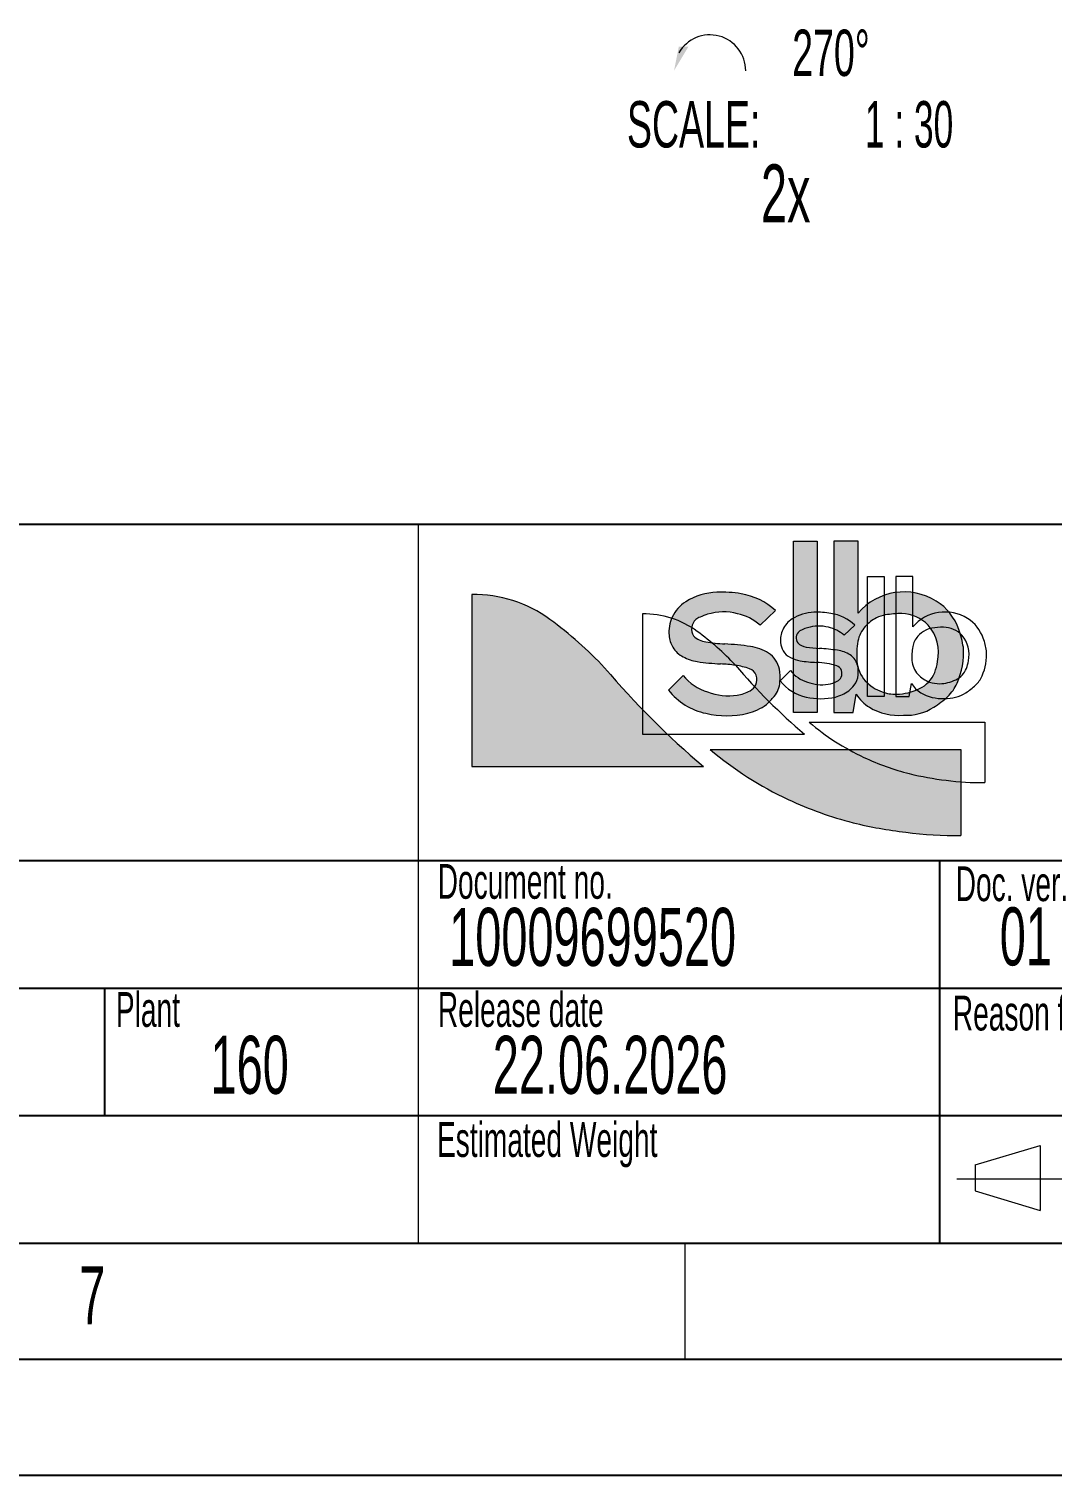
# Paper-space layout 'Sheet3' of a CAD drawing. Header units: millimetres. Extents: x 0 to 420, y 0 to 300.
# Drawn here: x 336.7 to 380.9, y 0 to 62.4 of the extents above; entities that cross this region are included whole.
import ezdxf
from ezdxf.enums import TextEntityAlignment as Align

# ---------------------------------------------------------------- set-up
doc = ezdxf.new("R2010")
doc.units = ezdxf.units.MM
doc.layers.add('1ST_ANGLE', color=7, linetype='Continuous')
doc.layers.add('BORDER', color=7, linetype='Continuous')
doc.layers.add('HIDDEN', color=7, linetype='Continuous', plot=False)
doc.layers.add('HIDDEN_DETAIL', color=7, linetype='Continuous', plot=False)
doc.styles.add('SLDTEXTSTYLE0', font='TXT', dxfattribs={"width": 0.605})
doc.styles.add('SLDTEXTSTYLE2', font='TXT', dxfattribs={"width": 0.57})

# ---------------------------------------------------------------- blocks, each defined once
blk = doc.blocks.new('SW_NOTE_0_51')
at = {"color": 0, "linetype": 'Continuous', "lineweight": 0, "insert": (0, 3.867203219315885), "char_height": 3, "attachment_point": 1, "style": 'SLDTEXTSTYLE0'}
blk.add_mtext('Document no.', dxfattribs=at)
blk = doc.blocks.new('SW_NOTE_0_52')
at = {"color": 0, "linetype": 'Continuous', "lineweight": 0, "insert": (0, 3.867203219315885), "char_height": 3, "attachment_point": 1, "style": 'SLDTEXTSTYLE0'}
blk.add_mtext('Doc. ver.', dxfattribs=at)
blk = doc.blocks.new('SW_NOTE_0_53')
at = {"color": 0, "linetype": 'Continuous', "lineweight": 0, "insert": (0, 3.867203219315885), "char_height": 3, "attachment_point": 1, "style": 'SLDTEXTSTYLE0'}
blk.add_mtext('Reason for issue', dxfattribs=at)
blk = doc.blocks.new('SW_NOTE_0_56')
at = {"color": 0, "linetype": 'Continuous', "lineweight": 0, "insert": (0, 3.867203219315885), "char_height": 3, "attachment_point": 1, "style": 'SLDTEXTSTYLE0'}
blk.add_mtext('Plant', dxfattribs=at)
blk = doc.blocks.new('SW_NOTE_0_57')
at = {"color": 0, "linetype": 'Continuous', "lineweight": 0, "insert": (0, 3.867203219315885), "char_height": 3, "attachment_point": 1, "style": 'SLDTEXTSTYLE0'}
blk.add_mtext('Estimated Weight', dxfattribs=at)
blk = doc.blocks.new('SW_NOTE_0_60')
at = {"color": 0, "linetype": 'Continuous', "lineweight": 0, "insert": (0, 3.867203219315885), "char_height": 3, "attachment_point": 1, "style": 'SLDTEXTSTYLE0'}
blk.add_mtext('Release date', dxfattribs=at)
blk = doc.blocks.new('Block3')
at = {"linetype": 'Continuous'}
blk.add_hatch(color=182, dxfattribs=at).paths.add_polyline_path([(445.1657645287956, 238.8167877039867), (447.2074162423425, 238.8167877039867), (447.2074162423425, 253.6019358273643), (445.1657645287956, 253.6019358273643)], flags=0)
h = blk.add_hatch(color=182, dxfattribs=at)
edge = h.paths.add_edge_path(flags=0)
edge.add_arc((454.7128636717994, 243.9965743520274), 5.227273584209347, 58.01089399958681, 139.6383755213244, ccw=False)
edge.add_arc((455.0230550658435, 244.4931944414193), 4.641739457000195, 18.792718228384615, 58.01089399958619, ccw=False)
edge.add_arc((453.1274944373821, 243.5439950485553), 6.748174745095844, 7.672553724041222, 21.238331574411006, ccw=False)
edge.add_arc((453.539044434127, 243.9453687627665), 6.296062186235452, -24.402547678770873, 4.551135540738528, ccw=False)
edge.add_arc((455.8820032635099, 242.8461517010115), 3.708422116042959, 314.4038713115278, 336.1078909031915, ccw=False)
edge.add_arc((450.8433589069748, 248.9196871811136), 11.59134659359367, 303.64214309932, 311.18930936526016, ccw=False)
edge.add_arc((454.8751307987652, 243.0578577566604), 4.47900095269395, 267.0218230695033, 302.24729345749716, ccw=False)
edge.add_arc((454.2894430588207, 243.6982033978878), 5.125466080599462, 239.77030267141112, 273.9489491215218, ccw=False)
edge.add_arc((453.5545315951534, 242.2452804659853), 3.501446836074568, 211.6162724936101, 238.1905998564331, ccw=False)
edge.add_line((450.5727762097274, 240.4097247552156), (450.3035474123366, 238.8167877039867))
edge.add_line((450.3035474123366, 238.8167877039867), (448.6433031617601, 238.8167877039867))
edge.add_line((448.6433031617601, 238.8167877039867), (448.6433031617601, 253.6019358273643))
edge.add_line((448.6433031617601, 253.6019358273643), (450.7298263415387, 253.6019358273643))
edge.add_line((450.7298263415387, 253.6019358273643), (450.7298263415387, 247.3818073942156))
edge = h.paths.add_edge_path(flags=0)
edge.add_arc((453.4315284919234, 244.4248281699734), 2.765721342267225, 138.7981013864251, 168.821103387412)
edge.add_arc((457.2629156915521, 243.7876451210355), 6.648988824329781, 169.8354812608971, 184.5632408926944)
edge.add_arc((453.4549982100645, 243.4546419474555), 2.82679710133947, 183.9755988357257, 222.1270029972247)
edge.add_arc((453.9556906866481, 243.9074811277093), 3.501894338247078, 222.1270029972233, 250.8240505056227)
edge.add_arc((454.0202349118582, 244.1168416058627), 3.720847353005345, 250.9442478359612, 270.2819574876322)
edge.add_arc((453.9105900668333, 245.3044517655121), 4.9100799835291, 271.4932818760516, 295.6658826660078)
edge.add_arc((454.8773889513712, 243.2925270717392), 2.677919358359705, 295.66588266601, 337.4853397874631)
edge.add_arc((450.8016002895129, 244.4540644186905), 6.905077526292691, 341.5354113482329, 349.652008040191)
edge.add_arc((453.9947076785694, 243.9699883986721), 3.67824233501591, 348.1352051427971, 400.4258508379151)
edge.add_arc((454.4542834457746, 244.098975059118), 3.250896430947341, 43.94995445905325, 89.05957276633465)
edge.add_arc((454.3878668943943, 240.0528923726695), 7.297524195379891, 89.0595727663358, 100.2970364313413)
edge.add_arc((453.5815276405017, 244.4294612103091), 2.847330302537252, 100.0749804652568, 116.1351378542159)
edge.add_arc((453.8717669321507, 243.929626308071), 3.42414658988014, 116.8110331394511, 137.415915447898)
h = blk.add_hatch(color=182, dxfattribs=at)
edge = h.paths.add_edge_path(flags=0)
edge.add_arc((487.3019194714503, 292.6781861510541), 76.91117174043566, 220.5578415080118, 229.5364955474084, ccw=False)
edge.add_arc((405.5248102687739, 221.0309299151794), 31.8301279465637, 42.82877615647676, 54.18576327895369)
edge.add_arc((417.5654145547388, 237.8839230862384), 11.11848427626488, 53.68210514192747, 90.78786846453552)
edge.add_line((417.4125302210676, 249.0013561974411), (417.4125302210676, 234.1626678006407))
edge.add_line((417.4125302210676, 234.1626678006407), (437.3893714432318, 234.1626678006407))
h = blk.add_hatch(color=182, dxfattribs=at)
edge = h.paths.add_edge_path(flags=0)
edge.add_arc((438.9267675500934, 238.9039947727837), 10.3014497698434, 80.42596419707377, 92.0950290770627)
edge.add_arc((438.7488823278936, 243.7667099844662), 5.435481995370785, 92.09502907706221, 121.9460221459755)
edge.add_arc((437.5044618211238, 245.762380243651), 3.083614188485452, 121.9460221459755, 155.5167718523465)
edge.add_arc((437.5731074881314, 245.7311208751684), 3.159042138986903, 155.5167718523463, 184.7516142614847)
edge.add_arc((436.8088306125064, 245.6675926825031), 2.392129514316783, 184.7516142614845, 210.7377289886316)
edge.add_arc((436.5754658527181, 245.5288229013592), 2.12062230765407, 210.7377289886308, 243.8434910966493)
edge.add_arc((437.5663225973024, 247.2502340114344), 4.10461987026036, 242.0209133597868, 260.033887216455)
edge.add_arc((440.0414915358939, 265.5263350536696), 22.54497154458755, 261.8770925397264, 267.0063839676636)
edge.add_arc((437.9450348349395, 226.3705712710952), 16.66691665284015, 82.39362272663698, 86.83897391973721, ccw=False)
edge.add_arc((439.2475072185767, 236.4333943491112), 6.520362964511088, 71.02023521644361, 82.03359829510367, ccw=False)
edge.add_arc((441.0148398512006, 241.6690340931306), 0.995070233035464, 21.253831238437726, 69.20270642187211, ccw=False)
edge.add_arc((440.8651108619236, 241.6509182022313), 1.141794682358366, -22.925161939910993, 19.377092871085722, ccw=False)
edge.add_arc((440.7947189133776, 241.8061328982897), 1.272343680276647, 299.68352841354806, 331.8649119163105, ccw=False)
edge.add_arc((439.8915959410123, 243.4440381808612), 3.142659319919695, 277.51384270996545, 299.20046410907736, ccw=False)
edge.add_arc((439.5290250724888, 245.1675770414651), 4.900644980465009, 248.7579245846302, 279.0816056120108, ccw=False)
edge.add_arc((438.8677722528587, 244.5367978401833), 4.091562580398778, 217.9332228997959, 254.1964500931708, ccw=False)
edge.add_line((435.6406432657708, 242.0215398315456), (434.3802421426502, 240.7568118990311))
edge.add_arc((438.6997338897331, 244.1135048912275), 5.470411026328633, 217.8509112094316, 258.481389410928)
edge.add_arc((439.4082622708863, 246.6007468359583), 8.05146790572062, 257.0751558453784, 282.9248441546223)
edge.add_arc((439.6254682443193, 244.3212396692142), 5.788814278970842, 285.8772476635853, 303.6503371987634)
edge.add_arc((432.0583878987616, 250.435544877807), 15.35021954646896, 314.5821401707907, 318.1631161492628)
edge.add_arc((441.8149472870223, 241.5836176201468), 2.178534879792595, 320.4611912950333, 357.1734222976351)
edge.add_arc((440.699525062913, 241.8915406071432), 3.317411291203139, 352.807461819332, 371.542026409893)
edge.add_arc((441.7757091377819, 242.098261647815), 2.221664280753271, 11.871858887574, 56.0907580943633)
edge.add_arc((440.8812761110579, 240.48483612946), 4.062732666881476, 58.31654111008981, 82.00922153966035)
edge.add_arc((438.2111431695267, 223.6844096252593), 21.07348119960902, 81.16983310365124, 87.24138327105055)
edge.add_arc((440.1078475799998, 260.3747800188481), 15.66618448211711, 260.81574122509227, 266.77083242163474, ccw=False)
edge.add_arc((437.9068893255342, 246.8619095455661), 1.975316462469494, 226.3330938183045, 261.278486409199, ccw=False)
edge.add_arc((437.4514544314261, 246.0256635609668), 1.084663729754218, 131.4838335993697, 213.1185370354107, ccw=False)
edge.add_arc((437.3701838548942, 246.116920274057), 0.9624651945383451, 106.38181624134981, 131.4579965950686, ccw=False)
edge.add_arc((439.3759500544221, 242.0524068535297), 5.483148979990127, 107.2116182979151, 114.5389594286737, ccw=False)
edge.add_arc((439.1291298034236, 242.7888930504585), 4.706643092651752, 75.2688934168757, 106.9944484384686, ccw=False)
edge.add_arc((439.4383373247097, 243.1756199871456), 4.258733761453125, 48.29678060624508, 77.97013098144521, ccw=False)
edge.add_line((442.2715549568446, 246.3551940309289), (443.5952632106827, 247.6115950854193))
edge.add_arc((439.7296125674877, 243.4710320363024), 5.664584473634934, 46.96661430914759, 80.75028701060002)
h = blk.add_hatch(color=182, dxfattribs=at)
edge = h.paths.add_edge_path(flags=0)
edge.add_arc((459.4159188973574, 266.6094611338531), 38.39130687004372, 256.2695129009646, 263.1591393015834)
edge.add_arc((459.4658089372538, 265.4345573914718), 37.23119215254772, 262.8675435860098, 270.2134392458894)
edge.add_line((459.6045029085137, 228.2036235718338), (459.6045029085137, 235.6387718013675))
edge.add_line((459.6045029085137, 235.6387718013675), (437.9720042194422, 235.6387718013675))
edge.add_arc((457.1738509790876, 258.185978403674), 29.61566214941005, 229.5813334451303, 245.1067268152515)
edge.add_arc((458.1283416401246, 259.9428580231423), 31.61134150151506, 244.8778245536918, 255.6685289824602)
at = {"color": 7, "linetype": 'Continuous', "lineweight": 25}
blk.add_line((227.7728947943335, 255.0588188415051), (525.7728947943335, 255.0588188415051), dxfattribs=at)
at = {"color": 7, "linetype": 'Continuous', "lineweight": 18}
blk.add_line((412.7728947943333, 255.0588188415051), (412.7728947943331, 193.0588188415051), dxfattribs=at)
at = {"color": 7, "linetype": 'Continuous'}
for p, q in [((227.7728947943335, 226.0588188415051), (412.7728947943335, 226.0588188415051)), ((412.7728947943335, 226.0588188415051), (525.7728947943331, 226.0588188415051)), ((457.772894794333, 226.0588188415051), (457.772894794333, 193.0588188415051)), ((227.7728947943335, 215.0588188415051), (525.7728947943331, 215.0588188415051)), ((385.7176233375682, 215.0588188415051), (385.7176233375682, 204.0588188415051)), ((227.7728947943335, 204.0588188415051), (525.7728947943333, 204.0588188415051))]:
    blk.add_line(p, q, dxfattribs=at)
at = {"layer": '1ST_ANGLE', "color": 7, "lineweight": 18}
for p, q in [((460.8449231592774, 199.8004639854627), (466.4449231592786, 201.4804639854628)), ((466.4449231592786, 201.4804639854628), (466.4449231592786, 195.8804639854627)), ((460.8329473479574, 199.8004639854628), (460.8329473479574, 197.5604639854626)), ((459.2427987814452, 198.5977229639242), (468.4670788845838, 198.5977229639242)), ((460.8449231592778, 197.5604639854626), (466.4449231592786, 195.8804639854627))]:
    blk.add_line(p, q, dxfattribs=at)
at = {"layer": 'HIDDEN', "color": 182, "lineweight": 18}
for p, q in [((445.1657645287956, 238.8167877039867), (445.1657645287956, 253.6019358273643)), ((445.1657645287956, 253.6019358273643), (447.2074162423425, 253.6019358273643)), ((447.2074162423425, 253.6019358273643), (447.2074162423425, 238.8167877039867)), ((450.7298263415387, 253.6019358273643), (448.6433031617601, 253.6019358273643)), ((448.6433031617601, 253.6019358273643), (448.6433031617601, 238.8167877039867)), ((450.7298263415387, 247.3818073942156), (450.7298263415387, 253.6019358273643)), ((417.4125302210676, 249.0013561974411), (417.4125302210676, 234.1626678006407)), ((442.2715549568446, 246.3551940309289), (443.5952632106827, 247.6115950854193)), ((434.3802421426502, 240.7568118990311), (435.6406432657708, 242.0215398315456)), ((450.3035474123366, 238.8167877039867), (450.5727762097274, 240.4097247552156)), ((447.2074162423425, 238.8167877039867), (445.1657645287956, 238.8167877039867)), ((448.6433031617601, 238.8167877039867), (450.3035474123366, 238.8167877039867)), ((437.9720042194422, 235.6387718013675), (459.6045029085137, 235.6387718013675)), ((459.6045029085137, 235.6387718013675), (459.6045029085137, 228.2036235718338)), ((417.4125302210676, 234.1626678006407), (437.3893714432318, 234.1626678006407))]:
    blk.add_line(p, q, dxfattribs=at)
for centre, radius, start, end in [((417.5654145547388, 237.8839230862384), 11.11848427626491, 53.68210514192755, 90.78786846453552), ((437.5044618211238, 245.762380243651), 3.083614188485472, 121.9460221459755, 155.5167718523465), ((438.7488823278936, 243.7667099844662), 5.43548199537081, 92.09502907706221, 121.9460221459755), ((438.9267675500934, 238.9039947727837), 10.30144976984339, 80.42596419707377, 92.09502907706268), ((439.7296125674877, 243.4710320363024), 5.664584473634942, 46.96661430914759, 80.75028701060002), ((454.7128636717994, 243.9965743520274), 5.227273584209359, 58.0108939995876, 139.6383755213253), ((455.0230550658435, 244.4931944414193), 4.641739457000208, 18.79271822838537, 58.01089399958695), ((437.5731074881314, 245.7311208751684), 3.159042138986894, 155.5167718523463, 184.7516142614847), ((437.3701838548942, 246.116920274057), 0.962465194538357, 106.3818162413506, 131.4579965950693), ((439.3759500544221, 242.0524068535297), 5.483148979990156, 107.211618297916, 114.5389594286745), ((439.1291298034236, 242.7888930504585), 4.706643092651758, 75.26889341687655, 106.9944484384694), ((439.4383373247097, 243.1756199871456), 4.258733761453141, 48.29678060624597, 77.97013098144603), ((453.8717669321507, 243.929626308071), 3.424146589880162, 116.8110331394511, 137.4159154478977), ((453.5815276405017, 244.4294612103091), 2.847330302537264, 100.0749804652568, 116.1351378542159), ((454.3878668943943, 240.0528923726695), 7.297524195379888, 89.0595727663358, 100.2970364313413), ((454.4542834457746, 244.098975059118), 3.250896430947378, 43.94995445905325, 89.05957276633468), ((405.5248102687739, 221.0309299151794), 31.83012794656374, 42.82877615647676, 54.18576327895371), ((437.4514544314261, 246.0256635609668), 1.084663729754267, 131.4838335993705, 213.1185370354099), ((453.4315284919234, 244.4248281699734), 2.765721342267215, 138.7981013864246, 168.821103387412), ((453.9947076785694, 243.9699883986721), 3.678242335015945, 348.1352051427969, 40.42585083791425), ((453.1274944373821, 243.5439950485553), 6.748174745095879, 7.672553724041927, 21.23833157441171), ((436.8088306125064, 245.6675926825031), 2.39212951431682, 184.7516142614845, 210.7377289886316), ((436.5754658527181, 245.5288229013592), 2.120622307654082, 210.7377289886308, 243.8434910966489), ((437.9068893255342, 246.8619095455661), 1.975316462469485, 226.3330938183041, 261.2784864091996), ((440.1078475799998, 260.3747800188481), 15.66618448211714, 260.8157412250931, 266.7708324216355), ((438.2111431695267, 223.6844096252593), 21.07348119960902, 81.16983310365124, 87.24138327105055), ((440.8812761110579, 240.48483612946), 4.062732666881472, 58.31654111009001, 82.00922153966035), ((457.2629156915521, 243.7876451210355), 6.648988824329813, 169.8354812608971, 184.5632408926944), ((453.539044434127, 243.9453687627665), 6.296062186235486, 335.5974523212307, 4.551135540739267), ((437.5663225973024, 247.2502340114344), 4.104619870260371, 242.0209133597866, 260.033887216455), ((440.0414915358939, 265.5263350536696), 22.54497154458758, 261.8770925397264, 267.0063839676636), ((441.7757091377819, 242.098261647815), 2.221664280753302, 11.871858887574, 56.09075809436371), ((453.4549982100645, 243.4546419474555), 2.826797101339482, 183.9755988357257, 222.1270029972247), ((450.8016002895129, 244.4540644186905), 6.905077526292745, 341.535411348233, 349.652008040191), ((487.3019194714503, 292.6781861510541), 76.91117174043566, 220.5578415080126, 229.5364955474092), ((438.8677722528587, 244.5367978401833), 4.091562580398807, 217.9332228997967, 254.1964500931717), ((437.9450348349395, 226.3705712710952), 16.66691665284016, 82.39362272663783, 86.83897391973802), ((439.2475072185767, 236.4333943491112), 6.520362964511087, 71.02023521644448, 82.03359829510447), ((441.0148398512006, 241.6690340931306), 0.995070233035498, 21.25383123843853, 69.20270642187349), ((440.8651108619236, 241.6509182022313), 1.141794682358361, 337.0748380600907, 19.37709287108663), ((440.699525062913, 241.8915406071432), 3.317411291203165, 352.807461819332, 11.5420264098922), ((454.8773889513712, 243.2925270717392), 2.677919358359745, 295.66588266601, 337.4853397874635), ((438.6997338897331, 244.1135048912275), 5.470411026328639, 217.8509112094316, 258.481389410928), ((439.8915959410123, 243.4440381808612), 3.142659319919695, 277.5138427099664, 299.2004641090782), ((440.7947189133776, 241.8061328982897), 1.272343680276631, 299.6835284135488, 331.8649119163113), ((441.8149472870223, 241.5836176201468), 2.178534879792576, 320.4611912950333, 357.1734222976351), ((453.9556906866481, 243.9074811277093), 3.501894338247111, 222.1270029972233, 250.8240505056229), ((453.9105900668333, 245.3044517655121), 4.910079983529111, 271.4932818760516, 295.6658826660078), ((455.8820032635099, 242.8461517010115), 3.708422116042956, 314.4038713115286, 336.1078909031923), ((439.5290250724888, 245.1675770414651), 4.900644980465033, 248.7579245846312, 279.0816056120116), ((439.6254682443193, 244.3212396692142), 5.788814278970898, 285.8772476635854, 303.6503371987634), ((432.0583878987616, 250.435544877807), 15.35021954646897, 314.5821401707908, 318.1631161492628), ((453.5545315951534, 242.2452804659853), 3.501446836074614, 211.6162724936109, 238.1905998564344), ((454.0202349118582, 244.1168416058627), 3.720847353005378, 250.9442478359614, 270.2819574876322), ((450.8433589069748, 248.9196871811136), 11.59134659359368, 303.6421430993208, 311.189309365261), ((439.4082622708863, 246.6007468359583), 8.05146790572065, 257.0751558453784, 282.9248441546224), ((454.2894430588207, 243.6982033978878), 5.125466080599446, 239.7703026714123, 273.9489491215227), ((454.8751307987652, 243.0578577566604), 4.479000952693972, 267.0218230695041, 302.247293457498), ((457.1738509790876, 258.185978403674), 29.61566214941007, 229.5813334451303, 245.1067268152515), ((458.1283416401246, 259.9428580231423), 31.61134150151509, 244.8778245536918, 255.6685289824602), ((459.4159188973574, 266.6094611338531), 38.39130687004371, 256.2695129009646, 263.1591393015834), ((459.4658089372538, 265.4345573914718), 37.23119215254773, 262.8675435860098, 270.2134392458894)]:
    blk.add_arc(centre, radius, start, end, dxfattribs=at)
at = {"color": 7, "linetype": 'Continuous', "lineweight": 0}
for name, p in [('SW_NOTE_0_51', (414.4588814836735, 221.8936599185672)), ('SW_NOTE_0_52', (459.1525990108292, 221.6887343579501)), ('SW_NOTE_0_56', (386.6959088604781, 210.845621112434)), ('SW_NOTE_0_60', (414.4786505897486, 210.845621112434)), ('SW_NOTE_0_53', (458.9095785858598, 210.5315551261833)), ('SW_NOTE_0_57', (414.401025449877, 199.6275352900606))]:
    blk.add_blockref(name, p, dxfattribs=at)
at = {"color": 7, "linetype": 'Continuous', "lineweight": 0, "style": 'SLDTEXTSTYLE0', "width": 0.605, "flags": 2}
for tag, height, p in [('AUTOATTR13', 5, (320.3032557941411, 251.4117741585773)), ('AUTOATTR14', 5, (320.3375430680251, 243.3295831228859)), ('AUTOATTR15', 5, (320.6478726952708, 235.4521572369879)), ('AUTOATTR2', 5, (466.705992716867, 221.9602109264341)), ('AUTOATTR12', 4, (273.8037478943185, 221.6083199766375)), ('AUTOATTR5', 4, (368.9031174405947, 221.6366305962629)), ('AUTOATTR4', 5, (436.0816133348242, 221.9148973843365)), ('AUTOATTR6', 5, (354.7212191426938, 210.7455911788393)), ('AUTOATTR7', 5, (400.49077379972, 210.8855212239845)), ('AUTOATTR3', 5, (436.0922252532836, 210.8855212239845)), ('AUTOATTR0', 5, (488.9647484057526, 210.7752171897869))]:
    blk.add_attdef(tag, text='', height=height, dxfattribs=at).set_placement(p, align=Align.TOP_CENTER)
at = {"color": 7, "linetype": 'Continuous', "lineweight": 0, "style": 'SLDTEXTSTYLE0', "width": 0.605}
for tag, height, p in [('DOC._VER.', 5, (466.705992716867, 221.9602109264341)), ('ORIGINATOR', 4, (368.9031174405947, 221.6366305962629)), ('DOCUMENT_NO.', 5, (436.0816133348242, 221.9148973843365)), ('MATERIAL_NO.', 5, (354.7212191426938, 210.7455911788393)), ('PLANT', 5, (400.49077379972, 210.8855212239845)), ('RELEASE_DATE', 5, (436.0922252532836, 210.8855212239845)), ('REASON_FOR_ISSUE', 5, (488.9647484057526, 210.7752171897869)), ('AUTOATTR16', 5, (510.717301285889, 198.4736062412283))]:
    blk.add_attdef(tag, text='', height=height, dxfattribs=at).set_placement(p, align=Align.TOP_CENTER)
at = {"color": 7, "linetype": 'Continuous', "lineweight": 0, "style": 'SLDTEXTSTYLE0', "width": 0.605, "flags": 2}
blk.add_attdef('AUTOATTR17', text='', height=5, dxfattribs=at).set_placement((446.0870159935945, 198.4597174276731), align=Align.TOP_RIGHT)
at = {"color": 7, "linetype": 'Continuous', "lineweight": 0, "flags": 2}
for tag in ['AUTOATTR1', 'AUTOATTR8', 'AUTOATTR10', 'AUTOATTR11']:
    blk.add_attdef(tag, (0, 0), '', height=2.5, dxfattribs=at)
at = {"color": 7, "linetype": 'Continuous', "lineweight": 0}
blk.add_attdef('ECO_NO.', (0, 0), '', height=2.5, dxfattribs=at)
blk = doc.blocks.new('SW_SYMBOL_VIEW_CTRWISE')
at = {"color": 0, "linetype": 'Continuous', "lineweight": 0}
blk.add_arc((600, 200), 600, 0, 150.0000000000003, dxfattribs=at)
blk.add_solid([(0, 200), (80, 600), (240, 600)], dxfattribs=at)

psp = doc.layouts.new('Sheet3')

# ---------------------------------------------------------------- linework, layer by layer
at = {"layer": 'BORDER', "lineweight": 25}
psp.add_line((20.00000000000069, 10.00000000000001), (410.0000000000001, 10.00000000000005), dxfattribs=at)
at = {"layer": 'BORDER', "color": 7, "linetype": 'Continuous', "lineweight": 18}
psp.add_line((364.9999999999957, 10.0000000000002), (364.9999999999957, 4.999999999999968), dxfattribs=at)
at = {"layer": 'BORDER'}
for p, q in [((15.00000000000011, 5.000000000000004), (415.1433024754138, 5.000000000000004)), ((6.910453654619677e-13, 1.751623080406021e-42), (420, 0))]:
    psp.add_line(p, q, dxfattribs=at)
at = {"layer": 'HIDDEN_DETAIL', "color": 182, "lineweight": 18}
for p, q in [((372.892312490769, 33.57180569453796), (372.892312490769, 38.74660753772014)), ((372.892312490769, 38.74660753772014), (373.6068905905105, 38.74660753772014)), ((373.6068905905105, 38.74660753772014), (373.6068905905105, 33.57180569453796)), ((374.8397341252291, 38.74660753772014), (374.1094510123065, 38.74660753772014)), ((374.1094510123065, 38.74660753772014), (374.1094510123065, 33.57180569453796)), ((374.8397341252291, 36.56956258611807), (374.8397341252291, 38.74660753772014)), ((363.1786804830642, 37.13640466724702), (363.1786804830642, 31.94286372836686)), ((371.8793391405861, 36.21024790896774), (372.3426370294295, 36.64998827803937)), ((369.1173796556181, 34.25081416280351), (369.5585200487103, 34.69346893918357)), ((374.6905365000083, 33.57180569453796), (374.7847665790951, 34.12933366246809)), ((373.6068905905105, 33.57180569453796), (372.892312490769, 33.57180569453796)), ((374.1094510123065, 33.57180569453796), (374.6905365000083, 33.57180569453796)), ((370.3744963824954, 32.45950012862126), (377.9458709236704, 32.45950012862126)), ((377.9458709236704, 32.45950012862126), (377.9458709236704, 29.85719824828445)), ((363.1786804830642, 31.94286372836686), (370.1705749108217, 31.94286372836686))]:
    psp.add_line(p, q, dxfattribs=at)
for centre, radius, start, end in [((363.2321899998492, 33.24530307832607), 3.891469496692692, 53.68210514192806, 90.78786846453636), ((370.2108565430839, 36.00276308342046), 1.079264965969912, 121.9460221459729, 155.5167718523461), ((370.6464037204533, 35.30427849270581), 1.902418698379769, 92.09502907706221, 121.9460221459757), ((370.7086635482232, 33.60232816861694), 3.605507419445187, 80.42596419707357, 92.09502907706161), ((370.9896593043112, 35.20079121084846), 1.982604565772268, 46.96661430914648, 80.75028701059941), ((376.2337971908203, 35.38473102135223), 1.829545754473282, 58.01089399958668, 139.6383755213251), ((376.3423641787358, 35.55854805263936), 1.624608809950068, 18.79271822838568, 58.01089399958779), ((359.0179784997615, 27.34675546845541), 11.14054478129731, 42.82877615647685, 54.18576327895382), ((370.2348825265366, 35.99182230445155), 1.105664748645505, 155.5167718523469, 184.7516142614836), ((370.1923039566897, 36.09491224448099), 0.3796323054140148, 131.4838335993718, 213.1185370354062), ((370.1638592549035, 36.12685209406255), 0.3368628180884076, 106.3818162413389, 131.4579965950641), ((370.8658774247383, 34.70427239687804), 1.919102142996526, 107.2116182979148, 114.5389594286734), ((370.7794903368888, 34.9620425658031), 1.647325082428098, 75.26889341687813, 106.9944484384691), ((370.887712969339, 35.09739699364356), 1.490556816508604, 48.29678060624757, 77.9701309814465), ((375.7853298778637, 35.53461985763332), 0.9680024697935352, 138.7981013864255, 168.8211033874116), ((375.9394133319433, 35.36129920596748), 1.198451306458067, 116.8110331394486, 137.4159154478981), ((375.8378295798662, 35.53624142175079), 0.9965656058880437, 100.0749804652541, 116.1351378542153), ((376.1200483187286, 34.00444232857694), 2.554133468382957, 89.0595727663365, 100.2970364313408), ((376.1432941117117, 35.42057126883394), 1.137813750831613, 43.94995445905153, 89.05957276633568), ((375.9824425931899, 35.37542593767787), 1.287384817255633, 348.135205142796, 40.42585083791287), ((369.9673856200678, 35.96958743701872), 0.8372453300109609, 184.7516142614843, 210.7377289886319), ((370.3517061696276, 36.38759833909075), 0.6913607618643334, 226.3330938183026, 261.2784864091952), ((371.1220415586905, 41.11710300473948), 5.48316456874102, 260.8157412250925, 266.7708324216362), ((370.4581950150249, 28.27547336698336), 7.375718419863157, 81.16983310365133, 87.24138327104987), ((371.3927415445608, 34.15562264345362), 1.421956433408561, 58.316541110089, 82.00922153966002), ((377.1263153977338, 35.31160579050502), 2.327146088515415, 169.8354812608966, 184.5632408926938), ((375.6789179587743, 35.22632826513697), 2.361861160783572, 7.672553724041906, 21.2383315744113), ((369.8857079541419, 35.92101801361836), 0.7422178076789591, 210.737728988631, 243.8434910966452), ((370.2325078147464, 36.52351190214465), 1.436616954591148, 242.0209133597843, 260.0338872164549), ((371.0988169432534, 42.920147266927), 7.890740040605654, 261.877092539727, 267.006383967664), ((370.3650570979194, 29.21562994302596), 5.833420828494042, 82.39362272663827, 86.83897391973815), ((370.8209224321924, 32.73761802033151), 2.282127037578884, 71.02023521644432, 82.03359829510562), ((371.7057931039143, 34.72032157487786), 0.7775824982636249, 11.87185888757615, 56.09075809436766), ((375.7935442792132, 35.19505467975206), 0.9893789854688521, 183.975598835725, 222.1270029972236), ((374.86485500702, 35.54485254468428), 2.416777134202504, 341.5354113482332, 349.6520080401909), ((375.822960457635, 35.36680906511089), 2.203621765182424, 335.5974523212313, 4.551135540739822), ((387.6399667206982, 52.42329515101154), 26.91891010915247, 220.5578415080126, 229.5364955474092), ((370.6880151941911, 35.57380924220679), 1.432046903139601, 217.9332228997959, 254.1964500931734), ((371.4394888536108, 34.57009193073831), 0.3482745815624227, 21.25383123843925, 69.20270642187087), ((371.3624465253727, 34.61807651254401), 0.4453202880968908, 299.683528413544, 331.8649119163132), ((371.3870837073638, 34.56375136892356), 0.3996281388254684, 337.0748380600919, 19.37709287108781), ((371.7195264561483, 34.54019616519399), 0.7624872079274208, 320.4611912950332, 357.173422297634), ((371.3291286777101, 34.64796921064276), 1.161093951921156, 352.8074618193318, 11.54202640989193), ((375.9687866460174, 35.35354839284086), 1.225663018386486, 222.1270029972226, 250.8240505056231), ((376.2913810386705, 35.13831447325133), 0.937271775425921, 295.6658826660125, 337.4853397874648), ((376.642996047919, 34.98208309349666), 1.297947740615051, 314.4038713115291, 336.1078909031926), ((370.6292017670971, 35.42565671007225), 1.914643859215035, 217.8509112094311, 258.4813894109272), ((370.9194536810616, 35.79458196265539), 1.715225743162758, 248.7579245846339, 279.0816056120127), ((371.0463534850449, 35.19134336144403), 1.099930761971891, 277.5138427099645, 299.200464109075), ((370.9532087912023, 35.49836388236757), 2.026084997639837, 285.8772476635856, 303.6503371987643), ((368.3047306702571, 37.63837070537504), 5.372576841264188, 314.5821401707914, 318.1631161492631), ((375.8283809639942, 34.77177816123747), 1.225506392626108, 211.61627249361, 238.1905998564345), ((376.0855999762778, 35.28030118740336), 1.793913128209811, 239.7703026714127, 273.9489491215234), ((375.9913771248409, 35.42682456019458), 1.302296573551898, 250.9442478359614, 270.2819574876302), ((375.9530014290822, 35.84248811607186), 1.718527994235191, 271.4932818760504, 295.665882666008), ((376.2905906852585, 35.05618021297377), 1.567650333442876, 267.0218230695007, 302.2472934574947), ((374.8794705231318, 37.10782051153239), 4.056971307757784, 303.6421430993202, 311.1893093652608), ((370.8771867005007, 36.29619139072804), 2.818013767002213, 257.0751558453786, 282.9248441546231), ((377.0951427483712, 40.3510224394285), 10.3654817522935, 229.5813334451305, 245.1067268152516), ((377.4292144797342, 40.96593030624241), 11.06396952553028, 244.8778245536918, 255.6685289824599), ((377.8798665197656, 43.2992413949912), 13.43695740451532, 256.2695129009644, 263.1591393015838), ((377.8973280337294, 42.88802508515776), 13.0309172533917, 262.8675435860103, 270.2134392458896)]:
    psp.add_arc(centre, radius, start, end, dxfattribs=at)

# ---------------------------------------------------------------- block references
at = {"color": 7, "linetype": 'Continuous', "lineweight": 0, "xscale": 0.00257813547954393, "yscale": 0.00257813547954393, "zscale": 0.00257813547954393}
psp.add_blockref('SW_SYMBOL_VIEW_CTRWISE', (364.5400112487107, 60.03864407262034), dxfattribs=at)
at = {"color": 7, "linetype": 'Continuous'}
ref = psp.add_blockref('Block3', (147.1135526028333, -86.52940942075263), dxfattribs=dict(at, xscale=0.5, yscale=0.5, zscale=0.5))
ref.add_attrib('DOC._VER.', '01', dxfattribs={"color": 7, "linetype": 'Continuous', "lineweight": 0, "height": 2.5, "style": 'SLDTEXTSTYLE0', "width": 0.605}).set_placement((378.5915489612668, 21.2280266930345), align=Align.BOTTOM_LEFT)
ref.add_attrib('RELEASE_DATE', '22.06.2026', dxfattribs={"color": 7, "linetype": 'Continuous', "lineweight": 0, "height": 2.5, "style": 'SLDTEXTSTYLE0', "width": 0.605}).set_placement((356.7221652294751, 15.69068184180969), align=Align.BOTTOM_LEFT)
ref.add_attrib('DOCUMENT_NO.', '10009699520', dxfattribs={"color": 7, "linetype": 'Continuous', "lineweight": 0, "height": 2.5, "style": 'SLDTEXTSTYLE0', "width": 0.605}).set_placement((354.8418592702454, 21.20536992198569), align=Align.BOTTOM_LEFT)
ref.add_attrib('PLANT', '160', dxfattribs={"color": 7, "linetype": 'Continuous', "lineweight": 0, "height": 2.5, "style": 'SLDTEXTSTYLE0', "width": 0.605}).set_placement((344.5464395026933, 15.69068184180969), align=Align.BOTTOM_LEFT)

# ---------------------------------------------------------------- texts
at = {"color": 7, "linetype": 'Continuous', "lineweight": 0, "attachment_point": 2}
for s, insert, char_height, style in [('270°', (371.3115388966829, 62.3277118123923), 2, 'SLDTEXTSTYLE0'), ('SCALE:', (365.38688617495, 59.2443787885685), 2, 'SLDTEXTSTYLE0'), ('1 : 30', (374.6792466893524, 59.2443787885685), 2, 'SLDTEXTSTYLE2'), ('2x', (369.3594557132303, 56.51391257091016), 2.5, 'SLDTEXTSTYLE0')]:
    psp.add_mtext(s, dxfattribs=dict(at, insert=insert, char_height=char_height, style=style))
at = {"layer": 'BORDER', "insert": (338.8779067419396, 9.002133019973908), "char_height": 2.5, "attachment_point": 1, "style": 'SLDTEXTSTYLE0'}
psp.add_mtext('7', dxfattribs=at)

doc.saveas('drawing.dxf')
